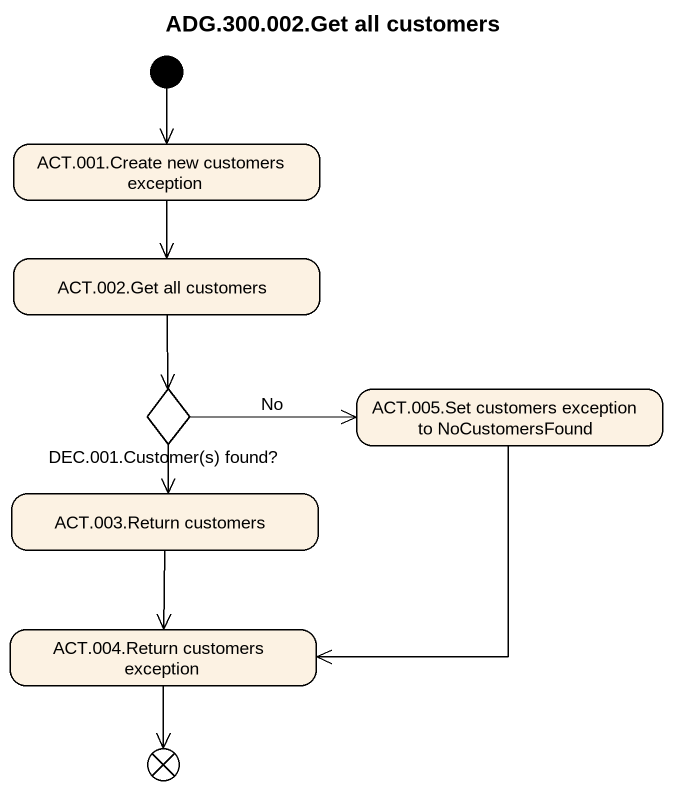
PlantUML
@startuml
title ADG.300.002.Get all customers
hide empty description
state "ACT.001.Create new customers exception" as ACT_001_Create_new
state "ACT.002.Get all customers" as ACT_002_Get_all_customers
state "DEC.001.Customer(s) found?" as DEC_001_Customer_s_found <<choice>>
state "ACT.005.Set customers exception to NoCustomersFound" as ACT_005_Set_customers
state "ACT.003.Return customers" as ACT_003_Return_customers
state "ACT.004.Return customers exception" as ACT_004_Return_customers
state flowfinal1 <<end>>
[*] --> ACT_001_Create_new
ACT_001_Create_new --> ACT_002_Get_all_customers
ACT_002_Get_all_customers --> DEC_001_Customer_s_found
DEC_001_Customer_s_found -right-> ACT_005_Set_customers : No
DEC_001_Customer_s_found --> ACT_003_Return_customers
ACT_005_Set_customers --> ACT_004_Return_customers
ACT_003_Return_customers --> ACT_004_Return_customers
ACT_004_Return_customers --> flowfinal1
@enduml
